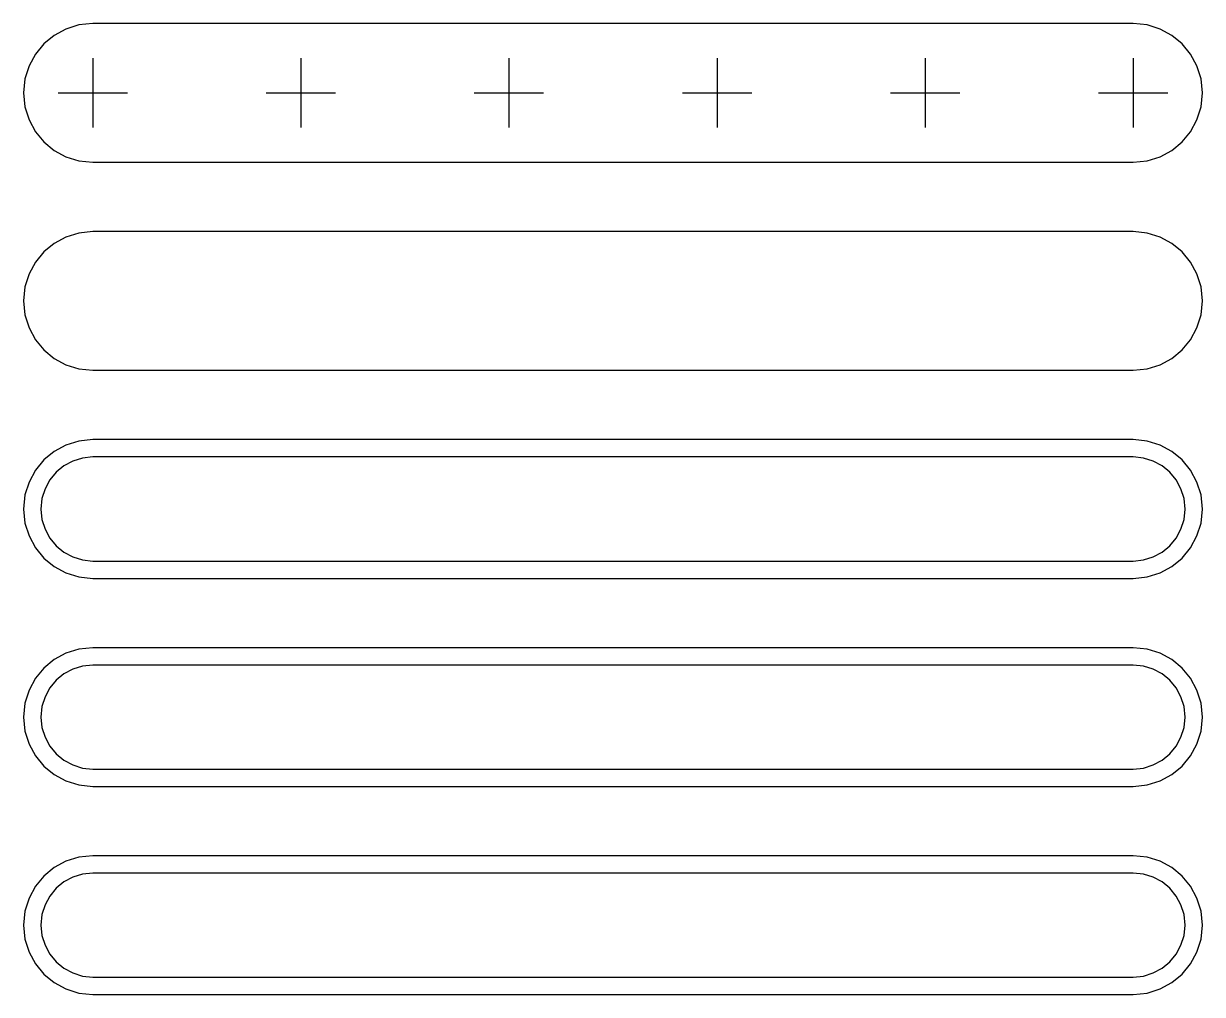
# Model space of a CAD drawing. Extents: x -85 to 85, y -70 to 70.
import ezdxf

# ---------------------------------------------------------------- set-up
doc = ezdxf.new("R2010")
doc.units = 0
doc.layers.add('EBENE_1', color=7, linetype='CONTINUOUS')

# ---------------------------------------------------------------- blocks, each defined once
blk = doc.blocks.new('BLOCK_2')
at = {"layer": 'EBENE_1', "color": 250}
for points in [[(-75, 65), (-75, 55)], [(-80, 60), (-70, 60)]]:
    blk.add_lwpolyline(points, dxfattribs=at)
blk = doc.blocks.new('BLOCK_3')
at = {"layer": 'EBENE_1', "color": 250}
for points in [[(-45, 65), (-45, 55)], [(-50, 60), (-40, 60)]]:
    blk.add_lwpolyline(points, dxfattribs=at)
blk = doc.blocks.new('BLOCK_4')
at = {"layer": 'EBENE_1', "color": 250}
for points in [[(-15, 65), (-15, 55)], [(-20, 60), (-10, 60)]]:
    blk.add_lwpolyline(points, dxfattribs=at)
blk = doc.blocks.new('BLOCK_5')
at = {"layer": 'EBENE_1', "color": 250}
for points in [[(15, 65), (15, 55)], [(10, 60), (20, 60)]]:
    blk.add_lwpolyline(points, dxfattribs=at)
blk = doc.blocks.new('BLOCK_6')
at = {"layer": 'EBENE_1', "color": 250}
for points in [[(45, 65), (45, 55)], [(40, 60), (50, 60)]]:
    blk.add_lwpolyline(points, dxfattribs=at)
blk = doc.blocks.new('BLOCK_7')
at = {"layer": 'EBENE_1', "color": 250}
for points in [[(75, 65), (75, 55)], [(70, 60), (80, 60)]]:
    blk.add_lwpolyline(points, dxfattribs=at)
blk = doc.blocks.new('BLOCK_8')
at = {"layer": 'EBENE_1', "color": 250}
for points in [[(-78.89, 39.21), (-80.59, 38.29)], [(-77.02, 39.8), (-78.89, 39.21)], [(-75, 40), (-77.02, 39.8)], [(-56.25, 40), (-75, 40)], [(-37.5, 40), (-56.25, 40)], [(-18.75, 40), (-37.5, 40)], [(0, 40), (-18.75, 40)], [(18.75, 40), (0, 40)], [(37.5, 40), (18.75, 40)], [(56.25, 40), (37.5, 40)], [(75, 40), (56.25, 40)], [(75, 40), (75, 40)], [(77.02, 39.8), (75, 40)], [(78.89, 39.21), (77.02, 39.8)], [(80.59, 38.29), (78.89, 39.21)], [(-80.59, 38.29), (-82.07, 37.07)], [(82.07, 37.07), (80.59, 38.29)], [(-82.07, 37.07), (-83.29, 35.59)], [(83.29, 35.59), (82.07, 37.07)], [(-83.29, 35.59), (-84.21, 33.89)], [(84.21, 33.89), (83.29, 35.59)], [(-84.21, 33.89), (-84.8, 32.02)], [(84.8, 32.02), (84.21, 33.89)], [(-84.8, 32.02), (-85, 30)], [(85, 30), (84.8, 32.02)], [(-85, 30), (-84.8, 27.98)], [(84.8, 27.98), (85, 30)], [(-84.8, 27.98), (-84.21, 26.11)], [(84.21, 26.11), (84.8, 27.98)], [(-84.21, 26.11), (-83.29, 24.41)], [(83.29, 24.41), (84.21, 26.11)], [(-83.29, 24.41), (-82.07, 22.93)], [(82.07, 22.93), (83.29, 24.41)], [(-82.07, 22.93), (-80.59, 21.71)], [(80.59, 21.71), (82.07, 22.93)], [(-80.59, 21.71), (-78.89, 20.79)], [(-78.89, 20.79), (-77.02, 20.2)], [(77.02, 20.2), (78.89, 20.79)], [(78.89, 20.79), (80.59, 21.71)], [(-77.02, 20.2), (-75, 20)], [(-75, 20), (-56.25, 20)], [(-56.25, 20), (-37.5, 20)], [(-37.5, 20), (-18.75, 20)], [(-18.75, 20), (0, 20)], [(0, 20), (18.75, 20)], [(18.75, 20), (37.5, 20)], [(37.5, 20), (56.25, 20)], [(56.25, 20), (75, 20)], [(75, 20), (77.02, 20.2)]]:
    blk.add_lwpolyline(points, dxfattribs=at)
blk = doc.blocks.new('BLOCK_9')
at = {"layer": 'EBENE_1', "color": 250}
for points in [[(-77.92, 6.91), (-79.19, 6.22)], [(-76.51, 7.35), (-77.92, 6.91)], [(-75, 7.5), (-76.51, 7.35)], [(-56.25, 7.5), (-75, 7.5)], [(-37.5, 7.5), (-56.25, 7.5)], [(-18.75, 7.5), (-37.5, 7.5)], [(0, 7.5), (-18.75, 7.5)], [(18.75, 7.5), (0, 7.5)], [(37.5, 7.5), (18.75, 7.5)], [(56.25, 7.5), (37.5, 7.5)], [(75, 7.5), (56.25, 7.5)], [(75, 7.5), (75, 7.5)], [(76.51, 7.35), (75, 7.5)], [(77.92, 6.91), (76.51, 7.35)], [(79.19, 6.22), (77.92, 6.91)], [(-80.3, 5.3), (-81.22, 4.19)], [(-79.19, 6.22), (-80.3, 5.3)], [(80.3, 5.3), (79.19, 6.22)], [(81.22, 4.19), (80.3, 5.3)], [(-81.22, 4.19), (-81.91, 2.92)], [(81.91, 2.92), (81.22, 4.19)], [(-81.91, 2.92), (-82.35, 1.51)], [(82.35, 1.51), (81.91, 2.92)], [(-82.35, 1.51), (-82.5, 0)], [(82.5, 0), (82.35, 1.51)], [(-82.5, 0), (-82.35, -1.51)], [(-82.35, -1.51), (-81.91, -2.92)], [(81.91, -2.92), (82.35, -1.51)], [(82.35, -1.51), (82.5, 0)], [(-81.91, -2.92), (-81.22, -4.19)], [(81.22, -4.19), (81.91, -2.92)], [(-81.22, -4.19), (-80.3, -5.3)], [(80.3, -5.3), (81.22, -4.19)], [(-80.3, -5.3), (-79.19, -6.22)], [(-79.19, -6.22), (-77.92, -6.91)], [(77.92, -6.91), (79.19, -6.22)], [(79.19, -6.22), (80.3, -5.3)], [(-77.92, -6.91), (-76.51, -7.35)], [(-76.51, -7.35), (-75, -7.5)], [(-75, -7.5), (-56.25, -7.5)], [(-56.25, -7.5), (-37.5, -7.5)], [(-37.5, -7.5), (-18.75, -7.5)], [(-18.75, -7.5), (0, -7.5)], [(0, -7.5), (18.75, -7.5)], [(18.75, -7.5), (37.5, -7.5)], [(37.5, -7.5), (56.25, -7.5)], [(56.25, -7.5), (75, -7.5)], [(75, -7.5), (76.51, -7.35)], [(76.51, -7.35), (77.92, -6.91)]]:
    blk.add_lwpolyline(points, dxfattribs=at)
blk = doc.blocks.new('BLOCK_10')
at = {"layer": 'EBENE_1', "color": 250}
for points in [[(-77.02, 69.8), (-78.89, 69.21)], [(-75, 70), (-77.02, 69.8)], [(-56.25, 70), (-75, 70)], [(-37.5, 70), (-56.25, 70)], [(-18.75, 70), (-37.5, 70)], [(0, 70), (-18.75, 70)], [(18.75, 70), (0, 70)], [(37.5, 70), (18.75, 70)], [(56.25, 70), (37.5, 70)], [(75, 70), (56.25, 70)], [(75, 70), (75, 70)], [(77.02, 69.8), (75, 70)], [(78.89, 69.21), (77.02, 69.8)], [(-80.59, 68.29), (-82.07, 67.07)], [(-78.89, 69.21), (-80.59, 68.29)], [(80.59, 68.29), (78.89, 69.21)], [(82.07, 67.07), (80.59, 68.29)], [(-82.07, 67.07), (-83.29, 65.59)], [(83.29, 65.59), (82.07, 67.07)], [(-83.29, 65.59), (-84.21, 63.89)], [(84.21, 63.89), (83.29, 65.59)], [(-84.21, 63.89), (-84.8, 62.02)], [(84.8, 62.02), (84.21, 63.89)], [(-84.8, 62.02), (-85, 60)], [(85, 60), (84.8, 62.02)], [(-85, 60), (-84.8, 57.98)], [(84.8, 57.98), (85, 60)], [(-84.8, 57.98), (-84.21, 56.11)], [(84.21, 56.11), (84.8, 57.98)], [(-84.21, 56.11), (-83.29, 54.41)], [(83.29, 54.41), (84.21, 56.11)], [(-83.29, 54.41), (-82.07, 52.93)], [(82.07, 52.93), (83.29, 54.41)], [(-82.07, 52.93), (-80.59, 51.71)], [(80.59, 51.71), (82.07, 52.93)], [(-80.59, 51.71), (-78.89, 50.79)], [(78.89, 50.79), (80.59, 51.71)], [(-78.89, 50.79), (-77.02, 50.2)], [(-77.02, 50.2), (-75, 50)], [(-75, 50), (-56.25, 50)], [(-56.25, 50), (-37.5, 50)], [(-37.5, 50), (-18.75, 50)], [(-18.75, 50), (0, 50)], [(0, 50), (18.75, 50)], [(18.75, 50), (37.5, 50)], [(37.5, 50), (56.25, 50)], [(56.25, 50), (75, 50)], [(75, 50), (77.02, 50.2)], [(77.02, 50.2), (78.89, 50.79)]]:
    blk.add_lwpolyline(points, dxfattribs=at)
blk = doc.blocks.new('BLOCK_11')
at = {"layer": 'EBENE_1', "color": 250}
for points in [[(-77.02, -20.2), (-78.89, -20.79)], [(-75, -20), (-77.02, -20.2)], [(-56.25, -20), (-75, -20)], [(-37.5, -20), (-56.25, -20)], [(-18.75, -20), (-37.5, -20)], [(0, -20), (-18.75, -20)], [(18.75, -20), (0, -20)], [(37.5, -20), (18.75, -20)], [(56.25, -20), (37.5, -20)], [(75, -20), (56.25, -20)], [(75, -20), (75, -20)], [(77.02, -20.2), (75, -20)], [(78.89, -20.79), (77.02, -20.2)], [(-80.59, -21.71), (-82.07, -22.93)], [(-78.89, -20.79), (-80.59, -21.71)], [(80.59, -21.71), (78.89, -20.79)], [(82.07, -22.93), (80.59, -21.71)], [(-82.07, -22.93), (-83.29, -24.41)], [(83.29, -24.41), (82.07, -22.93)], [(-83.29, -24.41), (-84.21, -26.11)], [(84.21, -26.11), (83.29, -24.41)], [(-84.21, -26.11), (-84.8, -27.98)], [(84.8, -27.98), (84.21, -26.11)], [(-84.8, -27.98), (-85, -30)], [(85, -30), (84.8, -27.98)], [(-85, -30), (-84.8, -32.02)], [(84.8, -32.02), (85, -30)], [(-84.8, -32.02), (-84.21, -33.89)], [(84.21, -33.89), (84.8, -32.02)], [(-84.21, -33.89), (-83.29, -35.59)], [(83.29, -35.59), (84.21, -33.89)], [(-83.29, -35.59), (-82.07, -37.07)], [(82.07, -37.07), (83.29, -35.59)], [(-82.07, -37.07), (-80.59, -38.29)], [(80.59, -38.29), (82.07, -37.07)], [(-80.59, -38.29), (-78.89, -39.21)], [(78.89, -39.21), (80.59, -38.29)], [(-78.89, -39.21), (-77.02, -39.8)], [(-77.02, -39.8), (-75, -40)], [(-75, -40), (-56.25, -40)], [(-56.25, -40), (-37.5, -40)], [(-37.5, -40), (-18.75, -40)], [(-18.75, -40), (0, -40)], [(0, -40), (18.75, -40)], [(18.75, -40), (37.5, -40)], [(37.5, -40), (56.25, -40)], [(56.25, -40), (75, -40)], [(75, -40), (77.02, -39.8)], [(77.02, -39.8), (78.89, -39.21)]]:
    blk.add_lwpolyline(points, dxfattribs=at)
blk = doc.blocks.new('BLOCK_12')
at = {"layer": 'EBENE_1', "color": 250}
for points in [[(-78.89, -50.79), (-80.59, -51.71)], [(-77.02, -50.2), (-78.89, -50.79)], [(-75, -50), (-77.02, -50.2)], [(-56.25, -50), (-75, -50)], [(-37.5, -50), (-56.25, -50)], [(-18.75, -50), (-37.5, -50)], [(0, -50), (-18.75, -50)], [(18.75, -50), (0, -50)], [(37.5, -50), (18.75, -50)], [(56.25, -50), (37.5, -50)], [(75, -50), (56.25, -50)], [(75, -50), (75, -50)], [(77.02, -50.2), (75, -50)], [(78.89, -50.79), (77.02, -50.2)], [(80.59, -51.71), (78.89, -50.79)], [(-80.59, -51.71), (-82.07, -52.93)], [(82.07, -52.93), (80.59, -51.71)], [(-82.07, -52.93), (-83.29, -54.41)], [(83.29, -54.41), (82.07, -52.93)], [(-83.29, -54.41), (-84.21, -56.11)], [(84.21, -56.11), (83.29, -54.41)], [(-84.21, -56.11), (-84.8, -57.98)], [(84.8, -57.98), (84.21, -56.11)], [(-84.8, -57.98), (-85, -60)], [(85, -60), (84.8, -57.98)], [(-85, -60), (-84.8, -62.02)], [(84.8, -62.02), (85, -60)], [(-84.8, -62.02), (-84.21, -63.89)], [(84.21, -63.89), (84.8, -62.02)], [(-84.21, -63.89), (-83.29, -65.59)], [(83.29, -65.59), (84.21, -63.89)], [(-83.29, -65.59), (-82.07, -67.07)], [(82.07, -67.07), (83.29, -65.59)], [(-82.07, -67.07), (-80.59, -68.29)], [(80.59, -68.29), (82.07, -67.07)], [(-80.59, -68.29), (-78.89, -69.21)], [(-78.89, -69.21), (-77.02, -69.8)], [(77.02, -69.8), (78.89, -69.21)], [(78.89, -69.21), (80.59, -68.29)], [(-77.02, -69.8), (-75, -70)], [(-75, -70), (-56.25, -70)], [(-56.25, -70), (-37.5, -70)], [(-37.5, -70), (-18.75, -70)], [(-18.75, -70), (0, -70)], [(0, -70), (18.75, -70)], [(18.75, -70), (37.5, -70)], [(37.5, -70), (56.25, -70)], [(56.25, -70), (75, -70)], [(75, -70), (77.02, -69.8)]]:
    blk.add_lwpolyline(points, dxfattribs=at)
blk = doc.blocks.new('BLOCK_13')
at = {"layer": 'EBENE_1', "color": 250}
for points in [[(-79.19, -23.78), (-80.3, -24.7)], [(-77.92, -23.09), (-79.19, -23.78)], [(-76.51, -22.65), (-77.92, -23.09)], [(-75, -22.5), (-76.51, -22.65)], [(-56.25, -22.5), (-75, -22.5)], [(-37.5, -22.5), (-56.25, -22.5)], [(-18.75, -22.5), (-37.5, -22.5)], [(0, -22.5), (-18.75, -22.5)], [(18.75, -22.5), (0, -22.5)], [(37.5, -22.5), (18.75, -22.5)], [(56.25, -22.5), (37.5, -22.5)], [(75, -22.5), (56.25, -22.5)], [(75, -22.5), (75, -22.5)], [(76.51, -22.65), (75, -22.5)], [(77.92, -23.09), (76.51, -22.65)], [(79.19, -23.78), (77.92, -23.09)], [(80.3, -24.7), (79.19, -23.78)], [(-80.3, -24.7), (-81.22, -25.81)], [(81.22, -25.81), (80.3, -24.7)], [(-81.91, -27.08), (-82.35, -28.49)], [(-81.22, -25.81), (-81.91, -27.08)], [(81.91, -27.08), (81.22, -25.81)], [(82.35, -28.49), (81.91, -27.08)], [(-82.35, -28.49), (-82.5, -30)], [(82.5, -30), (82.35, -28.49)], [(-82.5, -30), (-82.35, -31.51)], [(82.35, -31.51), (82.5, -30)], [(-82.35, -31.51), (-81.91, -32.92)], [(81.91, -32.92), (82.35, -31.51)], [(-81.91, -32.92), (-81.22, -34.19)], [(81.22, -34.19), (81.91, -32.92)], [(-81.22, -34.19), (-80.3, -35.3)], [(-80.3, -35.3), (-79.19, -36.22)], [(79.19, -36.22), (80.3, -35.3)], [(80.3, -35.3), (81.22, -34.19)], [(-79.19, -36.22), (-77.92, -36.91)], [(-77.92, -36.91), (-76.51, -37.35)], [(-76.51, -37.35), (-75, -37.5)], [(75, -37.5), (76.51, -37.35)], [(76.51, -37.35), (77.92, -36.91)], [(77.92, -36.91), (79.19, -36.22)], [(-75, -37.5), (-56.25, -37.5)], [(-56.25, -37.5), (-37.5, -37.5)], [(-37.5, -37.5), (-18.75, -37.5)], [(-18.75, -37.5), (0, -37.5)], [(0, -37.5), (18.75, -37.5)], [(18.75, -37.5), (37.5, -37.5)], [(37.5, -37.5), (56.25, -37.5)], [(56.25, -37.5), (75, -37.5)]]:
    blk.add_lwpolyline(points, dxfattribs=at)
blk = doc.blocks.new('BLOCK_14')
at = {"layer": 'EBENE_1', "color": 250}
for points in [[(-76.51, -52.65), (-77.92, -53.09)], [(-75, -52.5), (-76.51, -52.65)], [(-56.25, -52.5), (-75, -52.5)], [(-37.5, -52.5), (-56.25, -52.5)], [(-18.75, -52.5), (-37.5, -52.5)], [(0, -52.5), (-18.75, -52.5)], [(18.75, -52.5), (0, -52.5)], [(37.5, -52.5), (18.75, -52.5)], [(56.25, -52.5), (37.5, -52.5)], [(75, -52.5), (56.25, -52.5)], [(75, -52.5), (75, -52.5)], [(76.51, -52.65), (75, -52.5)], [(77.92, -53.09), (76.51, -52.65)], [(-79.19, -53.78), (-80.3, -54.7)], [(-77.92, -53.09), (-79.19, -53.78)], [(79.19, -53.78), (77.92, -53.09)], [(80.3, -54.7), (79.19, -53.78)], [(-81.22, -55.81), (-81.91, -57.08)], [(-80.3, -54.7), (-81.22, -55.81)], [(81.22, -55.81), (80.3, -54.7)], [(81.91, -57.08), (81.22, -55.81)], [(-81.91, -57.08), (-82.35, -58.49)], [(82.35, -58.49), (81.91, -57.08)], [(-82.35, -58.49), (-82.5, -60)], [(82.5, -60), (82.35, -58.49)], [(-82.5, -60), (-82.35, -61.51)], [(82.35, -61.51), (82.5, -60)], [(-82.35, -61.51), (-81.91, -62.92)], [(81.91, -62.92), (82.35, -61.51)], [(-81.91, -62.92), (-81.22, -64.19)], [(-81.22, -64.19), (-80.3, -65.3)], [(80.3, -65.3), (81.22, -64.19)], [(81.22, -64.19), (81.91, -62.92)], [(-80.3, -65.3), (-79.19, -66.22)], [(-79.19, -66.22), (-77.92, -66.91)], [(77.92, -66.91), (79.19, -66.22)], [(79.19, -66.22), (80.3, -65.3)], [(-77.92, -66.91), (-76.51, -67.35)], [(-76.51, -67.35), (-75, -67.5)], [(-75, -67.5), (-56.25, -67.5)], [(-56.25, -67.5), (-37.5, -67.5)], [(-37.5, -67.5), (-18.75, -67.5)], [(-18.75, -67.5), (0, -67.5)], [(0, -67.5), (18.75, -67.5)], [(18.75, -67.5), (37.5, -67.5)], [(37.5, -67.5), (56.25, -67.5)], [(56.25, -67.5), (75, -67.5)], [(75, -67.5), (76.51, -67.35)], [(76.51, -67.35), (77.92, -66.91)]]:
    blk.add_lwpolyline(points, dxfattribs=at)
blk = doc.blocks.new('BLOCK_15')
at = {"layer": 'EBENE_1', "color": 250}
for points in [[(-78.89, 9.21), (-80.59, 8.29)], [(-77.02, 9.8), (-78.89, 9.21)], [(-75, 10), (-77.02, 9.8)], [(-56.25, 10), (-75, 10)], [(-37.5, 10), (-56.25, 10)], [(-18.75, 10), (-37.5, 10)], [(0, 10), (-18.75, 10)], [(18.75, 10), (0, 10)], [(37.5, 10), (18.75, 10)], [(56.25, 10), (37.5, 10)], [(75, 10), (56.25, 10)], [(75, 10), (75, 10)], [(77.02, 9.8), (75, 10)], [(78.89, 9.21), (77.02, 9.8)], [(80.59, 8.29), (78.89, 9.21)], [(-82.07, 7.07), (-83.29, 5.59)], [(-80.59, 8.29), (-82.07, 7.07)], [(82.07, 7.07), (80.59, 8.29)], [(83.29, 5.59), (82.07, 7.07)], [(-83.29, 5.59), (-84.21, 3.89)], [(84.21, 3.89), (83.29, 5.59)], [(-84.21, 3.89), (-84.8, 2.02)], [(84.8, 2.02), (84.21, 3.89)], [(-84.8, 2.02), (-85, 0)], [(85, 0), (84.8, 2.02)], [(-85, 0), (-84.8, -2.02)], [(84.8, -2.02), (85, 0)], [(-84.8, -2.02), (-84.21, -3.89)], [(84.21, -3.89), (84.8, -2.02)], [(-84.21, -3.89), (-83.29, -5.59)], [(83.29, -5.59), (84.21, -3.89)], [(-83.29, -5.59), (-82.07, -7.07)], [(82.07, -7.07), (83.29, -5.59)], [(-82.07, -7.07), (-80.59, -8.29)], [(-80.59, -8.29), (-78.89, -9.21)], [(78.89, -9.21), (80.59, -8.29)], [(80.59, -8.29), (82.07, -7.07)], [(-78.89, -9.21), (-77.02, -9.8)], [(-77.02, -9.8), (-75, -10)], [(-75, -10), (-56.25, -10)], [(-56.25, -10), (-37.5, -10)], [(-37.5, -10), (-18.75, -10)], [(-18.75, -10), (0, -10)], [(0, -10), (18.75, -10)], [(18.75, -10), (37.5, -10)], [(37.5, -10), (56.25, -10)], [(56.25, -10), (75, -10)], [(75, -10), (77.02, -9.8)], [(77.02, -9.8), (78.89, -9.21)]]:
    blk.add_lwpolyline(points, dxfattribs=at)

msp = doc.modelspace()

# ---------------------------------------------------------------- block references
at = {"layer": 'EBENE_1'}
for name in ['BLOCK_10', 'BLOCK_2', 'BLOCK_3', 'BLOCK_4', 'BLOCK_5', 'BLOCK_6', 'BLOCK_7', 'BLOCK_8', 'BLOCK_15', 'BLOCK_9', 'BLOCK_11', 'BLOCK_13', 'BLOCK_12', 'BLOCK_14']:
    msp.add_blockref(name, (0, 0), dxfattribs=at)

doc.saveas('drawing.dxf')
